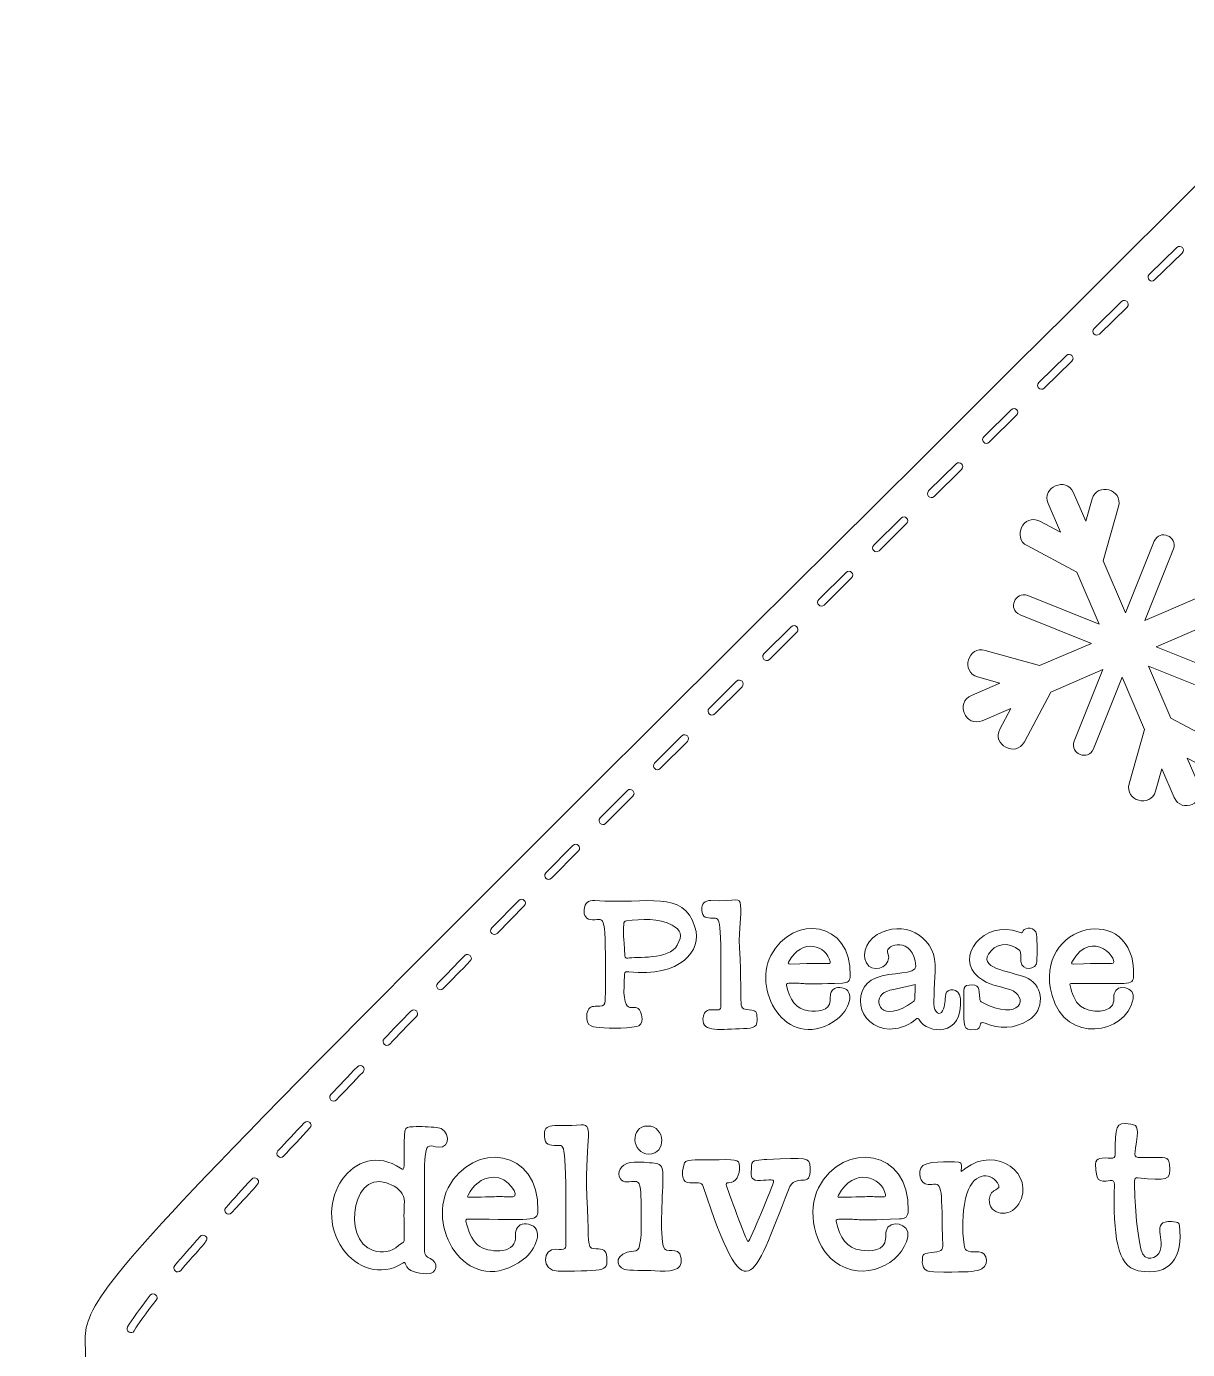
# Model space of a CAD drawing. Header units: inches. Extents: x 0.9 to 13, y 0.3 to 9.6.
# Drawn here: x 0.931 to 3.022, y 7.257 to 9.641 of the extents above; entities that cross this region are included whole.
import ezdxf

# ---------------------------------------------------------------- set-up
doc = ezdxf.new("R2010")
doc.units = ezdxf.units.IN
doc.header["$MEASUREMENT"] = 0
doc.layers.add('_U+0421_U+043B_U+043E_U+0439 1', color=7, linetype='Continuous')

msp = doc.modelspace()

# ---------------------------------------------------------------- linework, layer by layer
at = {"layer": '_U+0421_U+043B_U+043E_U+0439 1', "color": 12, "lineweight": 9, "true_color": 0xe30613}
msp.add_open_spline([(3.9244, 9.412), (3.6955, 9.6411), (3.3241, 9.6414), (3.0948, 9.412), (0.9314, 7.2569), (1.0379, 7.379), (1.0379, 7.2422), (1.0379, 5.1867), (1.0386, 4.4555), (1.0391, 4.197), (1.0392, 4.1197), (1.1019, 4.0572), (1.1792, 4.0572), (1.2576, 4.0572), (5.7616, 4.0572), (5.84, 4.0572), (5.9173, 4.0572), (5.98, 4.1197), (5.9801, 4.197), (5.9814, 4.9104), (5.9813, 7.2558), (5.9813, 7.2428), (5.9813, 7.3789), (6.0858, 7.2589), (3.9244, 9.412)], degree=3, knots=[0, 0, 0, 0, 1, 1, 1, 2, 2, 2, 3, 3, 3, 4, 4, 4, 5, 5, 5, 6, 6, 6, 7, 7, 7, 8, 8, 8, 8], dxfattribs=at)
at = {"layer": '_U+0421_U+043B_U+043E_U+0439 1', "color": 7, "lineweight": 9, "true_color": 0xffffff}
for points, knots in [([(2.9631, 9.1846), (2.9631, 9.1846), (3.0129, 9.2332), (3.0129, 9.2332), (3.0195, 9.2396), (3.0098, 9.2495), (3.0032, 9.2431), (3.0032, 9.2431), (2.9534, 9.1945), (2.9534, 9.1945), (2.9468, 9.1881), (2.9566, 9.1781), (2.9631, 9.1846)], [0, 0, 0, 0, 1, 1, 1, 2, 2, 2, 3, 3, 3, 4, 4, 4, 4]), ([(2.8636, 9.0872), (2.8636, 9.0872), (2.9134, 9.1359), (2.9134, 9.1359), (2.9199, 9.1423), (2.9102, 9.1522), (2.9037, 9.1458), (2.9037, 9.1458), (2.8539, 9.0972), (2.8539, 9.0972), (2.8473, 9.0907), (2.8571, 9.0808), (2.8636, 9.0872)], [0, 0, 0, 0, 1, 1, 1, 2, 2, 2, 3, 3, 3, 4, 4, 4, 4]), ([(2.7643, 8.9898), (2.7643, 8.9898), (2.8139, 9.0385), (2.8139, 9.0385), (2.8205, 9.045), (2.8107, 9.0549), (2.8042, 9.0484), (2.8042, 9.0484), (2.7545, 8.9997), (2.7545, 8.9997), (2.748, 8.9933), (2.7577, 8.9834), (2.7643, 8.9898)], [0, 0, 0, 0, 1, 1, 1, 2, 2, 2, 3, 3, 3, 4, 4, 4, 4]), ([(2.665, 8.8923), (2.665, 8.8923), (2.7146, 8.941), (2.7146, 8.941), (2.7212, 8.9475), (2.7114, 8.9574), (2.7049, 8.9509), (2.7049, 8.9509), (2.6552, 8.9022), (2.6552, 8.9022), (2.6487, 8.8957), (2.6584, 8.8858), (2.665, 8.8923)], [0, 0, 0, 0, 1, 1, 1, 2, 2, 2, 3, 3, 3, 4, 4, 4, 4]), ([(2.5659, 8.7946), (2.5659, 8.7946), (2.6154, 8.8434), (2.6154, 8.8434), (2.622, 8.8499), (2.6122, 8.8598), (2.6057, 8.8533), (2.6057, 8.8533), (2.5561, 8.8045), (2.5561, 8.8045), (2.5496, 8.798), (2.5593, 8.7881), (2.5659, 8.7946)], [0, 0, 0, 0, 1, 1, 1, 2, 2, 2, 3, 3, 3, 4, 4, 4, 4]), ([(2.6527, 8.3905), (2.6527, 8.3905), (2.7039, 8.4124), (2.7039, 8.4124), (2.7039, 8.4124), (2.6845, 8.3755), (2.6845, 8.3755), (2.6692, 8.3469), (2.7132, 8.3239), (2.7285, 8.3525), (2.7285, 8.3525), (2.7759, 8.4422), (2.7759, 8.4422), (2.7759, 8.4422), (2.8699, 8.4825), (2.8699, 8.4825), (2.8699, 8.4825), (2.8183, 8.3536), (2.8183, 8.3536), (2.8092, 8.3308), (2.8438, 8.317), (2.8528, 8.3397), (2.8528, 8.3397), (2.9044, 8.4687), (2.9044, 8.4687), (2.9044, 8.4687), (2.9447, 8.3747), (2.9447, 8.3747), (2.9447, 8.3747), (2.9172, 8.277), (2.9172, 8.277), (2.9085, 8.2458), (2.9558, 8.233), (2.9649, 8.2633), (2.9649, 8.2633), (2.9763, 8.3035), (2.9763, 8.3035), (2.9763, 8.3035), (2.9982, 8.2523), (2.9982, 8.2523), (3.011, 8.2225), (3.0566, 8.2421), (3.0438, 8.2718), (3.0438, 8.2718), (3.0219, 8.323), (3.0219, 8.323), (3.0219, 8.323), (3.0588, 8.3036), (3.0588, 8.3036), (3.0886, 8.2884), (3.1091, 8.3337), (3.0818, 8.3476), (3.0818, 8.3476), (2.9921, 8.395), (2.9921, 8.395), (2.9921, 8.395), (2.9519, 8.489), (2.9519, 8.489), (2.9519, 8.489), (3.0808, 8.4374), (3.0808, 8.4374), (3.1035, 8.4283), (3.1173, 8.4629), (3.0946, 8.472), (3.0946, 8.472), (2.9657, 8.5235), (2.9657, 8.5235), (2.9657, 8.5235), (3.0597, 8.5638), (3.0597, 8.5638), (3.0597, 8.5638), (3.1573, 8.5363), (3.1573, 8.5363), (3.1879, 8.5272), (3.2023, 8.5747), (3.171, 8.584), (3.171, 8.584), (3.1309, 8.5954), (3.1309, 8.5954), (3.1309, 8.5954), (3.1821, 8.6173), (3.1821, 8.6173), (3.2125, 8.6304), (3.1915, 8.6753), (3.1625, 8.6629), (3.1625, 8.6629), (3.1114, 8.641), (3.1114, 8.641), (3.1114, 8.641), (3.1308, 8.6779), (3.1308, 8.6779), (3.146, 8.7065), (3.1021, 8.7295), (3.0868, 8.7009), (3.0868, 8.7009), (3.0393, 8.6112), (3.0393, 8.6112), (3.0393, 8.6112), (2.9454, 8.571), (2.9454, 8.571), (2.9454, 8.571), (2.9969, 8.6999), (2.9969, 8.6999), (3.006, 8.7226), (2.9715, 8.7364), (2.9624, 8.7137), (2.9624, 8.7137), (2.9108, 8.5848), (2.9108, 8.5848), (2.9108, 8.5848), (2.8706, 8.6787), (2.8706, 8.6787), (2.8706, 8.6787), (2.8981, 8.7764), (2.8981, 8.7764), (2.9067, 8.8077), (2.8594, 8.8204), (2.8504, 8.7901), (2.8504, 8.7901), (2.8389, 8.75), (2.8389, 8.75), (2.8389, 8.75), (2.817, 8.8012), (2.817, 8.8012), (2.8043, 8.8309), (2.7587, 8.8114), (2.7714, 8.7816), (2.7714, 8.7816), (2.7933, 8.7305), (2.7933, 8.7305), (2.7933, 8.7305), (2.7564, 8.7499), (2.7564, 8.7499), (2.7267, 8.765), (2.7061, 8.7198), (2.7334, 8.7059), (2.7334, 8.7059), (2.8231, 8.6584), (2.8231, 8.6584), (2.8231, 8.6584), (2.8634, 8.5645), (2.8634, 8.5645), (2.8634, 8.5645), (2.7345, 8.616), (2.7345, 8.616), (2.7117, 8.6251), (2.6979, 8.5906), (2.7207, 8.5815), (2.7207, 8.5815), (2.8496, 8.5299), (2.8496, 8.5299), (2.8496, 8.5299), (2.7556, 8.4897), (2.7556, 8.4897), (2.7556, 8.4897), (2.6579, 8.5172), (2.6579, 8.5172), (2.6428, 8.5217), (2.6313, 8.5124), (2.6279, 8.4999), (2.624, 8.4883), (2.6291, 8.474), (2.6442, 8.4695), (2.6442, 8.4695), (2.6844, 8.458), (2.6844, 8.458), (2.6844, 8.458), (2.6332, 8.4361), (2.6332, 8.4361), (2.6034, 8.4233), (2.6229, 8.3777), (2.6527, 8.3905)], [0, 0, 0, 0, 1, 1, 1, 2, 2, 2, 3, 3, 3, 4, 4, 4, 5, 5, 5, 6, 6, 6, 7, 7, 7, 8, 8, 8, 9, 9, 9, 10, 10, 10, 11, 11, 11, 12, 12, 12, 13, 13, 13, 14, 14, 14, 15, 15, 15, 16, 16, 16, 17, 17, 17, 18, 18, 18, 19, 19, 19, 20, 20, 20, 21, 21, 21, 22, 22, 22, 23, 23, 23, 24, 24, 24, 25, 25, 25, 26, 26, 26, 27, 27, 27, 28, 28, 28, 29, 29, 29, 30, 30, 30, 31, 31, 31, 32, 32, 32, 33, 33, 33, 34, 34, 34, 35, 35, 35, 36, 36, 36, 37, 37, 37, 38, 38, 38, 39, 39, 39, 40, 40, 40, 41, 41, 41, 42, 42, 42, 43, 43, 43, 44, 44, 44, 45, 45, 45, 46, 46, 46, 47, 47, 47, 48, 48, 48, 49, 49, 49, 50, 50, 50, 51, 51, 51, 52, 52, 52, 53, 53, 53, 54, 54, 54, 55, 55, 55, 56, 56, 56, 57, 57, 57, 57]), ([(2.4668, 8.6968), (2.4668, 8.6968), (2.5163, 8.7457), (2.5163, 8.7457), (2.5229, 8.7522), (2.5131, 8.7621), (2.5066, 8.7556), (2.5066, 8.7556), (2.4571, 8.7067), (2.4571, 8.7067), (2.4506, 8.7002), (2.4604, 8.6904), (2.4668, 8.6968)], [0, 0, 0, 0, 1, 1, 1, 2, 2, 2, 3, 3, 3, 4, 4, 4, 4]), ([(2.368, 8.5989), (2.368, 8.5989), (2.4174, 8.6479), (2.4174, 8.6479), (2.4239, 8.6544), (2.4142, 8.6642), (2.4076, 8.6578), (2.4076, 8.6578), (2.3582, 8.6088), (2.3582, 8.6088), (2.3517, 8.6023), (2.3615, 8.5924), (2.368, 8.5989)], [0, 0, 0, 0, 1, 1, 1, 2, 2, 2, 3, 3, 3, 4, 4, 4, 4]), ([(2.2693, 8.5008), (2.2693, 8.5008), (2.3186, 8.5499), (2.3186, 8.5499), (2.3252, 8.5564), (2.3153, 8.5662), (2.3088, 8.5597), (2.3088, 8.5597), (2.2595, 8.5107), (2.2595, 8.5107), (2.253, 8.5042), (2.2629, 8.4944), (2.2693, 8.5008)], [0, 0, 0, 0, 1, 1, 1, 2, 2, 2, 3, 3, 3, 4, 4, 4, 4]), ([(2.1708, 8.4026), (2.1708, 8.4026), (2.22, 8.4517), (2.22, 8.4517), (2.2265, 8.4582), (2.2168, 8.4681), (2.2102, 8.4616), (2.2102, 8.4616), (2.161, 8.4124), (2.161, 8.4124), (2.1545, 8.4059), (2.1643, 8.3961), (2.1708, 8.4026)], [0, 0, 0, 0, 1, 1, 1, 2, 2, 2, 3, 3, 3, 4, 4, 4, 4]), ([(2.0725, 8.3041), (2.0725, 8.3041), (2.1216, 8.3533), (2.1216, 8.3533), (2.1281, 8.3599), (2.1183, 8.3697), (2.1118, 8.3632), (2.1118, 8.3632), (2.0627, 8.3139), (2.0627, 8.3139), (2.0562, 8.3074), (2.066, 8.2976), (2.0725, 8.3041)], [0, 0, 0, 0, 1, 1, 1, 2, 2, 2, 3, 3, 3, 4, 4, 4, 4]), ([(1.9744, 8.2054), (1.9744, 8.2054), (2.0234, 8.2548), (2.0234, 8.2548), (2.0299, 8.2613), (2.0201, 8.2711), (2.0136, 8.2646), (2.0136, 8.2646), (1.9646, 8.2152), (1.9646, 8.2152), (1.9581, 8.2087), (1.968, 8.1989), (1.9744, 8.2054)], [0, 0, 0, 0, 1, 1, 1, 2, 2, 2, 3, 3, 3, 4, 4, 4, 4]), ([(1.8767, 8.1065), (1.8767, 8.1065), (1.9255, 8.156), (1.9255, 8.156), (1.932, 8.1625), (1.9221, 8.1723), (1.9156, 8.1658), (1.9156, 8.1658), (1.8668, 8.1162), (1.8668, 8.1162), (1.8603, 8.1097), (1.8702, 8.1), (1.8767, 8.1065)], [0, 0, 0, 0, 1, 1, 1, 2, 2, 2, 3, 3, 3, 4, 4, 4, 4]), ([(2.0297, 7.8392), (2.0097, 7.8354), (1.9705, 7.8364), (1.9572, 7.8383), (1.951, 7.8392), (1.9441, 7.8401), (1.942, 7.8472), (1.9396, 7.8554), (1.9395, 7.864), (1.9443, 7.8716), (1.9478, 7.8771), (1.9572, 7.8758), (1.9638, 7.8763), (1.9709, 7.8768), (1.9729, 7.8788), (1.9734, 7.886), (1.9737, 7.8913), (1.9739, 7.8967), (1.9739, 7.9021), (1.9741, 8.0497), (1.9747, 8.0312), (1.9507, 8.0318), (1.9399, 8.032), (1.9341, 8.039), (1.9357, 8.0497), (1.9377, 8.0626), (1.9422, 8.0672), (1.9552, 8.0663), (2.0514, 8.0595), (2.1139, 8.087), (2.1353, 8.0187), (2.1489, 7.9756), (2.1092, 7.9281), (2.0159, 7.9379), (2.0058, 7.939), (2.0091, 7.9377), (2.0074, 7.9003), (2.0107, 7.8469), (2.0346, 7.8983), (2.0399, 7.8532), (2.0408, 7.8461), (2.0368, 7.8406), (2.0297, 7.8392)], [0, 0, 0, 0, 1, 1, 1, 2, 2, 2, 3, 3, 3, 4, 4, 4, 5, 5, 5, 6, 6, 6, 7, 7, 7, 8, 8, 8, 9, 9, 9, 10, 10, 10, 11, 11, 11, 12, 12, 12, 13, 13, 13, 14, 14, 14, 14]), ([(1.7792, 8.0073), (1.7792, 8.0073), (1.8279, 8.0569), (1.8279, 8.0569), (1.8343, 8.0635), (1.8244, 8.0732), (1.818, 8.0667), (1.818, 8.0667), (1.7693, 8.017), (1.7693, 8.017), (1.7629, 8.0105), (1.7728, 8.0008), (1.7792, 8.0073)], [0, 0, 0, 0, 1, 1, 1, 2, 2, 2, 3, 3, 3, 4, 4, 4, 4]), ([(2.1678, 8.0347), (2.1817, 8.0349), (2.1822, 8.0398), (2.1821, 7.8799), (2.1821, 7.8703), (2.1822, 7.8681), (2.1659, 7.8697), (2.158, 7.8704), (2.152, 7.866), (2.1504, 7.8583), (2.1442, 7.8283), (2.1756, 7.8344), (2.2155, 7.8355), (2.2359, 7.8361), (2.2476, 7.8352), (2.2473, 7.851), (2.2471, 7.8608), (2.2467, 7.8684), (2.2377, 7.8692), (2.2086, 7.8721), (2.2223, 7.8639), (2.2154, 7.9814), (2.2132, 8.019), (2.2202, 8.037), (2.2173, 8.058), (2.2151, 8.0742), (2.2128, 8.0643), (2.1641, 8.0664), (2.1523, 8.0669), (2.1471, 8.0609), (2.1479, 8.0492), (2.1488, 8.0355), (2.1552, 8.0346), (2.1678, 8.0347)], [0, 0, 0, 0, 1, 1, 1, 2, 2, 2, 3, 3, 3, 4, 4, 4, 5, 5, 5, 6, 6, 6, 7, 7, 7, 8, 8, 8, 9, 9, 9, 10, 10, 10, 11, 11, 11, 11]), ([(2.7783, 7.8952), (2.7414, 8.027), (2.9298, 8.0668), (2.9252, 7.9305), (2.9246, 7.9126), (2.9161, 7.9172), (2.8137, 7.9172), (2.8111, 7.9172), (2.81, 7.9161), (2.8107, 7.9134), (2.8137, 7.9003), (2.819, 7.8847), (2.8297, 7.8759), (2.8453, 7.863), (2.8883, 7.8619), (2.8893, 7.8857), (2.8895, 7.8892), (2.8891, 7.8948), (2.8899, 7.8983), (2.8947, 7.9186), (2.9291, 7.9102), (2.9246, 7.8891), (2.9109, 7.8248), (2.803, 7.8073), (2.7783, 7.8952)], [0, 0, 0, 0, 1, 1, 1, 2, 2, 2, 3, 3, 3, 4, 4, 4, 5, 5, 5, 6, 6, 6, 7, 7, 7, 8, 8, 8, 8]), ([(2.009, 7.9666), (2.0092, 7.963), (2.0112, 7.9623), (2.0141, 7.9628), (2.028, 7.9652), (2.0894, 7.9596), (2.1034, 7.9858), (2.1134, 8.0045), (2.1099, 8.0132), (2.0943, 8.0218), (2.07, 8.0354), (2.0395, 8.033), (2.0118, 8.03), (2.0082, 8.0297), (2.0073, 8.0274), (2.0071, 8.0246), (2.0058, 8.0009), (2.0066, 8.0062), (2.009, 7.9666)], [0, 0, 0, 0, 1, 1, 1, 2, 2, 2, 3, 3, 3, 4, 4, 4, 5, 5, 5, 6, 6, 6, 6]), ([(2.4148, 7.9305), (2.4145, 7.9209), (2.4106, 7.9182), (2.4008, 7.9177), (2.3172, 7.9141), (2.3445, 7.918), (2.3074, 7.9173), (2.3028, 7.9172), (2.2992, 7.9179), (2.3003, 7.9134), (2.3062, 7.8882), (2.3161, 7.8705), (2.34, 7.8677), (2.3546, 7.8659), (2.3781, 7.8669), (2.3789, 7.8857), (2.3791, 7.8892), (2.3787, 7.8948), (2.3795, 7.8983), (2.3818, 7.9077), (2.3902, 7.9112), (2.3997, 7.9094), (2.4269, 7.9041), (2.4108, 7.8674), (2.392, 7.8533), (2.3062, 7.7892), (2.2369, 7.899), (2.2721, 7.9672), (2.3112, 8.0432), (2.4182, 8.03), (2.4148, 7.9305)], [0, 0, 0, 0, 1, 1, 1, 2, 2, 2, 3, 3, 3, 4, 4, 4, 5, 5, 5, 6, 6, 6, 7, 7, 7, 8, 8, 8, 9, 9, 9, 10, 10, 10, 10]), ([(2.533, 7.9481), (2.5293, 8.0034), (2.4771, 7.9872), (2.4823, 7.9733), (2.4919, 7.9481), (2.4612, 7.9369), (2.4486, 7.9484), (2.4333, 7.9623), (2.4403, 7.9913), (2.4634, 8.005), (2.5093, 8.0322), (2.5655, 8.0048), (2.5679, 7.9511), (2.5682, 7.9433), (2.5652, 7.8927), (2.5655, 7.8804), (2.566, 7.8631), (2.5766, 7.8588), (2.5811, 7.8675), (2.5864, 7.8778), (2.5849, 7.8855), (2.5868, 7.8981), (2.5884, 7.9085), (2.6118, 7.9099), (2.6134, 7.8902), (2.6193, 7.8183), (2.5524, 7.8272), (2.5399, 7.8507), (2.5379, 7.8544), (2.5361, 7.855), (2.5327, 7.8521), (2.5222, 7.8434), (2.5102, 7.838), (2.4967, 7.8358), (2.4343, 7.8258), (2.409, 7.9059), (2.4616, 7.9274), (2.4886, 7.9384), (2.534, 7.9323), (2.533, 7.9481)], [0, 0, 0, 0, 1, 1, 1, 2, 2, 2, 3, 3, 3, 4, 4, 4, 5, 5, 5, 6, 6, 6, 7, 7, 7, 8, 8, 8, 9, 9, 9, 10, 10, 10, 11, 11, 11, 12, 12, 12, 13, 13, 13, 13]), ([(2.7354, 7.9259), (2.7117, 7.9383), (2.6468, 7.9417), (2.6637, 7.9698), (2.6746, 7.988), (2.7001, 7.9943), (2.7201, 7.9763), (2.7229, 7.9737), (2.7218, 7.9612), (2.7222, 7.9566), (2.7238, 7.9384), (2.7504, 7.9412), (2.751, 7.9564), (2.7516, 7.9729), (2.7519, 7.9895), (2.7501, 8.0059), (2.7488, 8.0185), (2.7299, 8.0194), (2.7264, 8.0116), (2.7245, 8.0074), (2.7224, 8.0081), (2.719, 8.0094), (2.654, 8.0337), (2.6027, 7.963), (2.6457, 7.9285), (2.665, 7.9131), (2.6818, 7.9125), (2.7026, 7.906), (2.7373, 7.8951), (2.7237, 7.8449), (2.6508, 7.8839), (2.6485, 7.8852), (2.6482, 7.8871), (2.648, 7.8894), (2.6471, 7.9082), (2.6475, 7.916), (2.6288, 7.9142), (2.6218, 7.9135), (2.6197, 7.9112), (2.6197, 7.9041), (2.6197, 7.8952), (2.6197, 7.8862), (2.6197, 7.8773), (2.6197, 7.8773), (2.6197, 7.8773), (2.6197, 7.8773), (2.6197, 7.84), (2.6164, 7.832), (2.64, 7.8338), (2.6544, 7.835), (2.6431, 7.851), (2.6576, 7.8453), (2.6843, 7.835), (2.7088, 7.8344), (2.7362, 7.851), (2.7659, 7.869), (2.7631, 7.9115), (2.7354, 7.9259)], [0, 0, 0, 0, 1, 1, 1, 2, 2, 2, 3, 3, 3, 4, 4, 4, 5, 5, 5, 6, 6, 6, 7, 7, 7, 8, 8, 8, 9, 9, 9, 10, 10, 10, 11, 11, 11, 12, 12, 12, 13, 13, 13, 14, 14, 14, 15, 15, 15, 16, 16, 16, 17, 17, 17, 18, 18, 18, 19, 19, 19, 19]), ([(2.8169, 7.9521), (2.8726, 7.9535), (2.8589, 7.9534), (2.8855, 7.9528), (2.905, 7.9534), (2.8506, 8.0219), (2.8141, 7.9556), (2.8121, 7.9521), (2.8145, 7.9521), (2.8169, 7.9521)], [0, 0, 0, 0, 1, 1, 1, 2, 2, 2, 3, 3, 3, 3]), ([(2.3066, 7.9521), (2.3622, 7.9535), (2.3485, 7.9534), (2.3752, 7.9528), (2.3774, 7.9529), (2.3796, 7.9528), (2.3788, 7.9564), (2.3725, 7.9849), (2.3288, 8.0012), (2.3037, 7.9556), (2.3017, 7.9521), (2.3041, 7.9521), (2.3066, 7.9521)], [0, 0, 0, 0, 1, 1, 1, 2, 2, 2, 3, 3, 3, 4, 4, 4, 4]), ([(1.6821, 7.9077), (1.6978, 7.9239), (1.714, 7.9405), (1.7306, 7.9576), (1.737, 7.9641), (1.727, 7.9738), (1.7207, 7.9672), (1.704, 7.9502), (1.6879, 7.9336), (1.6721, 7.9174), (1.6658, 7.9108), (1.6757, 7.9011), (1.6821, 7.9077)], [0, 0, 0, 0, 1, 1, 1, 2, 2, 2, 3, 3, 3, 4, 4, 4, 4]), ([(2.5321, 7.9153), (2.5132, 7.9091), (2.4863, 7.9069), (2.4761, 7.9007), (2.454, 7.8871), (2.4694, 7.8416), (2.5286, 7.8843), (2.5308, 7.8859), (2.531, 7.8882), (2.5311, 7.8906), (2.5314, 7.8988), (2.5317, 7.907), (2.5321, 7.9153)], [0, 0, 0, 0, 1, 1, 1, 2, 2, 2, 3, 3, 3, 4, 4, 4, 4]), ([(1.5855, 7.8077), (1.6011, 7.8239), (1.6171, 7.8406), (1.6337, 7.8578), (1.6401, 7.8644), (1.6302, 7.874), (1.6238, 7.8674), (1.6072, 7.8502), (1.5911, 7.8336), (1.5755, 7.8174), (1.5691, 7.8107), (1.5792, 7.8011), (1.5855, 7.8077)], [0, 0, 0, 0, 1, 1, 1, 2, 2, 2, 3, 3, 3, 4, 4, 4, 4]), ([(1.4896, 7.7072), (1.5049, 7.7234), (1.5208, 7.7401), (1.5375, 7.7575), (1.5438, 7.7642), (1.5338, 7.7738), (1.5274, 7.7671), (1.5108, 7.7497), (1.4948, 7.7329), (1.4795, 7.7168), (1.4731, 7.7101), (1.4833, 7.7006), (1.4896, 7.7072)], [0, 0, 0, 0, 1, 1, 1, 2, 2, 2, 3, 3, 3, 4, 4, 4, 4]), ([(1.4317, 7.6662), (1.4151, 7.6485), (1.3993, 7.6316), (1.3843, 7.6154), (1.378, 7.6087), (1.3882, 7.5992), (1.3944, 7.606), (1.4094, 7.6221), (1.4252, 7.639), (1.4419, 7.6567), (1.4482, 7.6634), (1.438, 7.6729), (1.4317, 7.6662)], [0, 0, 0, 0, 1, 1, 1, 2, 2, 2, 3, 3, 3, 4, 4, 4, 4]), ([(1.6485, 7.4352), (1.6485, 7.4282), (1.6514, 7.4239), (1.6582, 7.4214), (1.6747, 7.4154), (1.6714, 7.3931), (1.6527, 7.3939), (1.6341, 7.3948), (1.6192, 7.3975), (1.614, 7.4114), (1.613, 7.4142), (1.612, 7.4152), (1.6091, 7.4133), (1.5691, 7.3868), (1.5245, 7.4058), (1.5018, 7.4378), (1.4413, 7.5226), (1.523, 7.6397), (1.6052, 7.584), (1.6093, 7.5813), (1.6112, 7.581), (1.6113, 7.5899), (1.6125, 7.6615), (1.6087, 7.6579), (1.6278, 7.6589), (1.6422, 7.6597), (1.6564, 7.6584), (1.6706, 7.6575), (1.6938, 7.6561), (1.6978, 7.6189), (1.6729, 7.6219), (1.6444, 7.6254), (1.6479, 7.6476), (1.6485, 7.4352)], [0, 0, 0, 0, 1, 1, 1, 2, 2, 2, 3, 3, 3, 4, 4, 4, 5, 5, 5, 6, 6, 6, 7, 7, 7, 8, 8, 8, 9, 9, 9, 10, 10, 10, 11, 11, 11, 11]), ([(1.9534, 7.4392), (1.9395, 7.4402), (1.945, 7.4554), (1.9416, 7.5111), (1.9341, 7.6346), (1.9562, 7.664), (1.9305, 7.6621), (1.8816, 7.6585), (1.8624, 7.6683), (1.8642, 7.6415), (1.8653, 7.626), (1.8729, 7.625), (1.8868, 7.6252), (1.9012, 7.6253), (1.903, 7.6361), (1.903, 7.45), (1.903, 7.4391), (1.9029, 7.4367), (1.8846, 7.4384), (1.861, 7.4406), (1.8577, 7.3984), (1.8887, 7.3986), (1.9782, 7.3993), (1.9797, 7.3976), (1.9757, 7.4287), (1.9743, 7.4392), (1.9647, 7.4383), (1.9534, 7.4392)], [0, 0, 0, 0, 1, 1, 1, 2, 2, 2, 3, 3, 3, 4, 4, 4, 5, 5, 5, 6, 6, 6, 7, 7, 7, 8, 8, 8, 9, 9, 9, 9]), ([(2.0522, 7.6097), (2.0845, 7.6095), (2.0824, 7.6603), (2.0503, 7.6602), (2.0177, 7.6602), (2.0207, 7.6098), (2.0522, 7.6097)], [0, 0, 0, 0, 1, 1, 1, 2, 2, 2, 2]), ([(3.0078, 7.4812), (3.0074, 7.4846), (3.0052, 7.4865), (3.0018, 7.487), (2.9536, 7.4942), (2.9811, 7.46), (2.9733, 7.4361), (2.9681, 7.4199), (2.9452, 7.4142), (2.9389, 7.4363), (2.9313, 7.4633), (2.9264, 7.5313), (2.9269, 7.5608), (2.927, 7.5651), (2.9283, 7.5672), (2.9328, 7.5668), (2.9849, 7.562), (2.9936, 7.5607), (2.9897, 7.5915), (2.9879, 7.6059), (2.9815, 7.6036), (2.9559, 7.6036), (2.9559, 7.6036), (2.9559, 7.6035), (2.9559, 7.6035), (2.9254, 7.6035), (2.9262, 7.601), (2.9288, 7.6202), (2.9336, 7.6547), (2.9344, 7.6617), (2.9205, 7.6636), (2.8901, 7.668), (2.8934, 7.6598), (2.8918, 7.6082), (2.8917, 7.6032), (2.8893, 7.6021), (2.885, 7.6023), (2.8689, 7.6027), (2.8563, 7.6046), (2.8568, 7.5912), (2.8577, 7.5608), (2.8613, 7.5588), (2.8832, 7.5619), (2.8887, 7.5626), (2.8906, 7.5605), (2.8905, 7.5548), (2.8887, 7.4637), (2.8944, 7.4073), (2.9336, 7.3995), (2.9909, 7.3882), (3.0147, 7.4237), (3.0078, 7.4812)], [0, 0, 0, 0, 1, 1, 1, 2, 2, 2, 3, 3, 3, 4, 4, 4, 5, 5, 5, 6, 6, 6, 7, 7, 7, 8, 8, 8, 9, 9, 9, 10, 10, 10, 11, 11, 11, 12, 12, 12, 13, 13, 13, 14, 14, 14, 15, 15, 15, 16, 16, 16, 17, 17, 17, 17]), ([(1.8524, 7.5073), (1.8517, 7.4869), (1.8418, 7.4923), (1.7263, 7.4923), (1.7233, 7.4923), (1.7221, 7.4909), (1.7228, 7.4879), (1.7263, 7.4731), (1.7323, 7.4555), (1.7443, 7.4455), (1.7618, 7.431), (1.8106, 7.4295), (1.8118, 7.4565), (1.812, 7.4605), (1.8115, 7.4668), (1.8124, 7.4708), (1.815, 7.4815), (1.8245, 7.4854), (1.8353, 7.4833), (1.8661, 7.4773), (1.8479, 7.4359), (1.8266, 7.42), (1.7297, 7.3475), (1.6511, 7.4714), (1.6909, 7.5487), (1.7348, 7.634), (1.8562, 7.6205), (1.8524, 7.5073)], [0, 0, 0, 0, 1, 1, 1, 2, 2, 2, 3, 3, 3, 4, 4, 4, 5, 5, 5, 6, 6, 6, 7, 7, 7, 8, 8, 8, 9, 9, 9, 9]), ([(2.5193, 7.5073), (2.519, 7.4964), (2.5145, 7.4933), (2.5034, 7.4928), (2.4082, 7.4886), (2.4403, 7.4932), (2.3978, 7.4924), (2.3926, 7.4923), (2.3886, 7.493), (2.3897, 7.4879), (2.3964, 7.4593), (2.4076, 7.4394), (2.4347, 7.4362), (2.4512, 7.4342), (2.4778, 7.4353), (2.4787, 7.4566), (2.4789, 7.4605), (2.4785, 7.4668), (2.4794, 7.4708), (2.4848, 7.4938), (2.5237, 7.4844), (2.5186, 7.4604), (2.5082, 7.4114), (2.4391, 7.3764), (2.3864, 7.4159), (2.3499, 7.4433), (2.3366, 7.5075), (2.3578, 7.5488), (2.4019, 7.6343), (2.5232, 7.6204), (2.5193, 7.5073)], [0, 0, 0, 0, 1, 1, 1, 2, 2, 2, 3, 3, 3, 4, 4, 4, 5, 5, 5, 6, 6, 6, 7, 7, 7, 8, 8, 8, 9, 9, 9, 10, 10, 10, 10]), ([(2.3427, 7.5851), (2.3414, 7.6051), (2.3379, 7.6024), (2.2645, 7.6001), (2.2583, 7.5999), (2.252, 7.5989), (2.2458, 7.5981), (2.2406, 7.5974), (2.2373, 7.5945), (2.2371, 7.5891), (2.2364, 7.5716), (2.2348, 7.5628), (2.2479, 7.5621), (2.2617, 7.5614), (2.2792, 7.5665), (2.277, 7.5588), (2.2762, 7.5558), (2.2342, 7.4526), (2.2312, 7.4518), (2.2275, 7.451), (2.1935, 7.549), (2.1922, 7.5526), (2.1909, 7.5563), (2.1916, 7.5579), (2.1958, 7.5577), (2.21, 7.5571), (2.216, 7.5733), (2.2155, 7.5868), (2.2149, 7.6025), (2.2082, 7.5993), (2.1641, 7.5993), (2.1472, 7.5983), (2.1204, 7.6021), (2.1167, 7.5938), (2.112, 7.5834), (2.11, 7.5604), (2.121, 7.5585), (2.1278, 7.5572), (2.1347, 7.5575), (2.1415, 7.5576), (2.1464, 7.5577), (2.1485, 7.5561), (2.15, 7.5514), (2.2267, 7.3177), (2.2396, 7.3812), (2.3035, 7.5453), (2.3168, 7.5794), (2.3454, 7.544), (2.3427, 7.5851)], [0, 0, 0, 0, 1, 1, 1, 2, 2, 2, 3, 3, 3, 4, 4, 4, 5, 5, 5, 6, 6, 6, 7, 7, 7, 8, 8, 8, 9, 9, 9, 10, 10, 10, 11, 11, 11, 12, 12, 12, 13, 13, 13, 14, 14, 14, 15, 15, 15, 16, 16, 16, 16]), ([(2.6218, 7.5834), (2.6196, 7.5817), (2.6177, 7.5795), (2.6144, 7.5784), (2.615, 7.5865), (2.6175, 7.5942), (2.6096, 7.5949), (2.5943, 7.596), (2.5476, 7.5985), (2.542, 7.5843), (2.5365, 7.5704), (2.5427, 7.551), (2.562, 7.555), (2.5825, 7.5591), (2.5788, 7.5453), (2.5815, 7.4439), (2.5818, 7.4324), (2.5728, 7.4347), (2.5538, 7.431), (2.5499, 7.4303), (2.5458, 7.4289), (2.5453, 7.4245), (2.5434, 7.4096), (2.5447, 7.3973), (2.5652, 7.3972), (2.6185, 7.3968), (2.6307, 7.3971), (2.6446, 7.3999), (2.6675, 7.4045), (2.6622, 7.4341), (2.6466, 7.4334), (2.6221, 7.4324), (2.6215, 7.4368), (2.6201, 7.4459), (2.6157, 7.4738), (2.6167, 7.5017), (2.6227, 7.5293), (2.6335, 7.579), (2.6672, 7.5766), (2.6798, 7.5581), (2.691, 7.5418), (2.6663, 7.5505), (2.6652, 7.528), (2.664, 7.5003), (2.7021, 7.4925), (2.7185, 7.52), (2.7497, 7.5724), (2.678, 7.6273), (2.6218, 7.5834)], [0, 0, 0, 0, 1, 1, 1, 2, 2, 2, 3, 3, 3, 4, 4, 4, 5, 5, 5, 6, 6, 6, 7, 7, 7, 8, 8, 8, 9, 9, 9, 10, 10, 10, 11, 11, 11, 12, 12, 12, 13, 13, 13, 14, 14, 14, 15, 15, 15, 16, 16, 16, 16]), ([(1.6118, 7.5179), (1.6131, 7.5338), (1.607, 7.5437), (1.5935, 7.5517), (1.5183, 7.5961), (1.4972, 7.453), (1.556, 7.4358), (1.5727, 7.431), (1.588, 7.4327), (1.6015, 7.4446), (1.6151, 7.4565), (1.6114, 7.4397), (1.6114, 7.494), (1.6114, 7.494), (1.6115, 7.494), (1.6115, 7.494), (1.6107, 7.494), (1.6117, 7.5161), (1.6118, 7.5179)], [0, 0, 0, 0, 1, 1, 1, 2, 2, 2, 3, 3, 3, 4, 4, 4, 5, 5, 5, 6, 6, 6, 6]), ([(2.0779, 7.4444), (2.0712, 7.4775), (2.0788, 7.5524), (2.0774, 7.5775), (2.0769, 7.5869), (2.0716, 7.5928), (2.0626, 7.5934), (2.0503, 7.5943), (2.0379, 7.5955), (2.0255, 7.5952), (2.0057, 7.5946), (1.9951, 7.5813), (1.999, 7.5694), (2.0033, 7.5561), (2.0133, 7.5602), (2.0254, 7.5604), (2.0393, 7.5607), (2.0384, 7.5529), (2.0382, 7.4643), (2.0381, 7.4574), (2.0366, 7.4507), (2.0353, 7.444), (2.0341, 7.4378), (2.0308, 7.4349), (2.0244, 7.4345), (1.9903, 7.4326), (1.9915, 7.4069), (2.0082, 7.4019), (2.0177, 7.3992), (2.0444, 7.4005), (2.0635, 7.3992), (2.0875, 7.3974), (2.1143, 7.3979), (2.1103, 7.4217), (2.1058, 7.4489), (2.0819, 7.4244), (2.0779, 7.4444)], [0, 0, 0, 0, 1, 1, 1, 2, 2, 2, 3, 3, 3, 4, 4, 4, 5, 5, 5, 6, 6, 6, 7, 7, 7, 8, 8, 8, 9, 9, 9, 10, 10, 10, 11, 11, 11, 12, 12, 12, 12]), ([(2.3968, 7.5317), (2.46, 7.5333), (2.4442, 7.5331), (2.4745, 7.5325), (2.477, 7.5326), (2.4795, 7.5324), (2.4786, 7.5366), (2.4714, 7.5689), (2.422, 7.5872), (2.3936, 7.5357), (2.3914, 7.5316), (2.3941, 7.5316), (2.3968, 7.5317)], [0, 0, 0, 0, 1, 1, 1, 2, 2, 2, 3, 3, 3, 4, 4, 4, 4]), ([(1.3371, 7.5644), (1.3203, 7.5461), (1.3047, 7.529), (1.2903, 7.513), (1.2842, 7.5062), (1.2945, 7.4969), (1.3006, 7.5037), (1.3446, 7.5525), (1.3548, 7.5576), (1.3469, 7.5648), (1.3441, 7.5674), (1.3397, 7.5672), (1.3371, 7.5644)], [0, 0, 0, 0, 1, 1, 1, 2, 2, 2, 3, 3, 3, 4, 4, 4, 4]), ([(1.7717, 7.5679), (1.7498, 7.5668), (1.7365, 7.5536), (1.7266, 7.5357), (1.7244, 7.5316), (1.7271, 7.5316), (1.7299, 7.5317), (1.793, 7.5333), (1.7773, 7.5331), (1.8075, 7.5325), (1.8209, 7.5329), (1.7998, 7.5693), (1.7717, 7.5679)], [0, 0, 0, 0, 1, 1, 1, 2, 2, 2, 3, 3, 3, 4, 4, 4, 4]), ([(1.244, 7.4612), (1.2268, 7.4417), (1.2117, 7.4242), (1.1985, 7.4087), (1.1926, 7.4017), (1.2032, 7.3928), (1.2091, 7.3997), (1.2525, 7.4508), (1.2618, 7.4548), (1.2538, 7.4618), (1.251, 7.4643), (1.2466, 7.4641), (1.244, 7.4612)], [0, 0, 0, 0, 1, 1, 1, 2, 2, 2, 3, 3, 3, 4, 4, 4, 4]), ([(1.1543, 7.3551), (1.1347, 7.3303), (1.121, 7.3112), (1.1135, 7.2982), (1.109, 7.2902), (1.1211, 7.2834), (1.1256, 7.2913), (1.1327, 7.3037), (1.146, 7.3223), (1.1652, 7.3465), (1.1709, 7.3537), (1.16, 7.3623), (1.1543, 7.3551)], [0, 0, 0, 0, 1, 1, 1, 2, 2, 2, 3, 3, 3, 4, 4, 4, 4])]:
    msp.add_open_spline(points, degree=3, knots=knots, dxfattribs=at)

doc.saveas('drawing.dxf')
